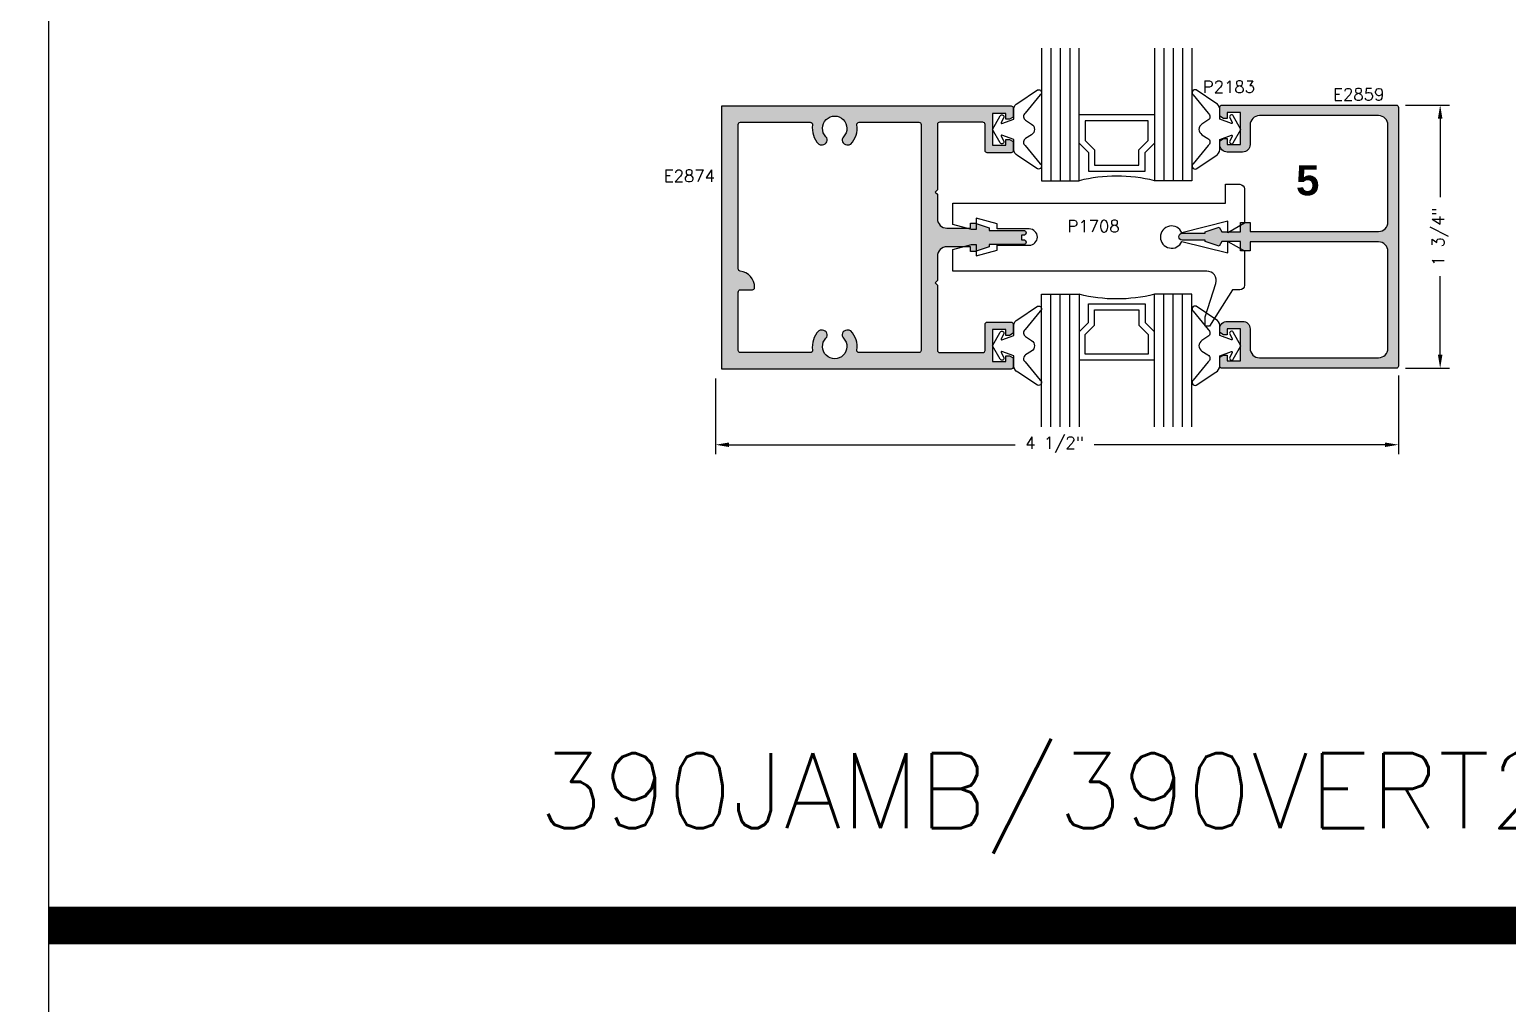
# Model space of a CAD drawing. Extents: x 0 to 139, y 0 to 39.
# Drawn here: x -0.12 to 9.7, y 14.11 to 20.59 of the extents above; entities that cross this region are included whole.
import ezdxf

# ---------------------------------------------------------------- set-up
doc = ezdxf.new("R2010")
doc.units = 0
doc.header["$MEASUREMENT"] = 0
doc.layers.get('DEFPOINTS').update_dxf_attribs({"linetype": 'CONTINUOUS'})
for name, color, linetype in [('R-ANNO-DIMS', 3, 'CONTINUOUS'), ('R-ANNO-TEXT', 6, 'CONTINUOUS'), ('R-DET1', 4, 'CONTINUOUS'), ('R-DET2', 2, 'CONTINUOUS'), ('R-DET3', 5, 'CONTINUOUS'), ('R-OTLN', 1, 'CONTINUOUS'), ('R-PAT1', 5, 'CONTINUOUS'), ('TITLE', 7, 'CONTINUOUS')]:
    doc.layers.add(name, color=color, linetype=linetype)
doc.styles.get("Standard").update_dxf_attribs({"font": 'simplex'})
doc.dimstyles.new('1X', dxfattribs={"dimtxt": 0.08, "dimasz": 0.09, "dimexe": 0.0625, "dimexo": 0.0625, "dimgap": 0.0625, "dimtad": 0, "dimdec": 5, "dimzin": 4, "dimtxsty": 'STANDARD', "dimcen": 0, "dimazin": 3, "dimtfac": 1, "dimtdec": 5, "dimtofl": 0, "dimtmove": 0, "dimatfit": 3, "dimtolj": 1, "dimtzin": 0})
pattern_1 = [(0, (2.675847624765922, 16.94409381000622), (0.009375, 0.01875), [0, -0.01875])]

# ---------------------------------------------------------------- blocks, each defined once
blk = doc.blocks.new('*D43')
at = {"layer": 'DEFPOINTS', "color": 0}
for p in [(4.433908817566575, 18.33031525178426), (8.972851415245032, 18.35040903859821), (8.972851415245032, 17.82661469174838)]:
    blk.add_point(p, dxfattribs=at)
at = {"layer": 'R-ANNO-DIMS', "color": 0}
for p, q in [((8.972851415245032, 18.28790903859821), (8.972851415245032, 17.76411469174838)), ((4.433908817566575, 18.26781525178426), (4.433908817566575, 17.76411469174838)), ((4.523908817566575, 17.82661469174838), (6.424720245374448, 17.82661469174838)), ((8.882851415245032, 17.82661469174838), (6.949720245374448, 17.82661469174838))]:
    blk.add_line(p, q, dxfattribs=at)
for points in [[(4.523908817566575, 17.84161469174838), (4.523908817566575, 17.81161469174838), (4.433908817566575, 17.82661469174838)], [(8.882851415245032, 17.84161469174838), (8.882851415245032, 17.81161469174838), (8.972851415245032, 17.82661469174838)]]:
    blk.add_solid(points, dxfattribs=at)
at = {"layer": 'R-ANNO-DIMS', "color": 0, "insert": (6.687220245374448, 17.82661469174838), "char_height": 0.08, "attachment_point": 5}
blk.add_mtext('\\A1;4 1/2"', dxfattribs=at)
blk = doc.blocks.new('*D44')
at = {"layer": 'DEFPOINTS', "color": 0}
for p in [(8.957851415245031, 20.08540903859821), (8.957851415244832, 18.33540903859821), (9.249739280538165, 18.33540903859821)]:
    blk.add_point(p, dxfattribs=at)
at = {"layer": 'R-ANNO-DIMS', "color": 0}
for p, q in [((9.020351415245031, 20.08540903859821), (9.312239280538167, 20.08540903859821)), ((9.249739280538165, 19.99540903859821), (9.249739280538165, 19.47290903859821)), ((9.249739280538165, 18.42540903859821), (9.249739280538165, 18.94790903859821)), ((9.020351415244832, 18.33540903859821), (9.312239280538165, 18.33540903859821))]:
    blk.add_line(p, q, dxfattribs=at)
for points in [[(9.234739280538165, 19.99540903859821), (9.264739280538166, 19.99540903859821), (9.249739280538167, 20.08540903859821)], [(9.234739280538165, 18.42540903859821), (9.264739280538166, 18.42540903859821), (9.249739280538165, 18.33540903859821)]]:
    blk.add_solid(points, dxfattribs=at)
at = {"layer": 'R-ANNO-DIMS', "color": 0, "insert": (9.249739280538163, 19.21040903859821), "char_height": 0.08, "attachment_point": 5, "rotation": 90}
blk.add_mtext('\\A1;1 3/4"', dxfattribs=at)

msp = doc.modelspace()

# ---------------------------------------------------------------- hatches: boundary and pattern name
at = {"layer": 'R-PAT1'}
h = msp.add_hatch(dxfattribs=at)
h.set_pattern_fill('DOTS', color=256, scale=0.3, style=0)
h.set_pattern_definition(pattern_1)
edge = h.paths.add_edge_path(flags=16)
edge.add_arc((4.599751851707197, 18.84266207718109), 0.014853900278698, 89.43364285452901, 180.5663571454847, ccw=False)
edge.add_line((4.599898677104022, 18.85751525178426), (4.67889867710403, 18.85751525178426))
edge.add_arc((4.678876096458865, 18.87253783242942), 0.01502259761578912, 270.0861220001156, 359.9138779998793)
edge.add_arc((4.583994152786929, 18.87260660025347), 0.1099045622797752, 359.9523779336826, 442.6792157885189)
edge.add_arc((4.600098711317997, 18.99667031542204), 0.01520082513673102, 180.5844844602595, 262.05903809442657, ccw=False)
edge.add_line((4.584898677104022, 18.99651525178461), (4.584898677104022, 19.20531525178426))
edge.add_line((4.584898677104022, 19.20531525178426), (4.584898677104022, 19.95631525178425))
edge.add_arc((4.599921257749187, 19.9562926711391), 0.01502259761578957, 90.08612200011561, 179.9138779998844, ccw=False)
edge.add_line((4.599898677104022, 19.97131525178426), (5.063798677104018, 19.97131525178426))
edge.add_arc((5.063744442384376, 19.95628821861369), 0.01502713104069322, -8.699809694316684, 89.79321220553038, ccw=False)
edge.add_arc((5.225905288234827, 19.93137198698454), 0.149036757625867, 171.2611676510038, 224.5514922384181)
edge.add_arc((5.13009822351016, 19.83657195101664), 0.0142598648438365, 223.1732734434784, 271.2073043487645)
edge.add_line((5.130398677104026, 19.82231525178426), (5.144898677104024, 19.82231525178426))
edge.add_arc((5.144844383649186, 19.85357331610815), 0.03125811147615821, 270.0995193642521, 403.8173917200641)
edge.add_arc((5.225848677104025, 19.9313057331847), 0.0810095340298473, -43.819881514729616, 223.8198815147296, ccw=False)
edge.add_arc((5.306852970558865, 19.85357331610815), 0.03125811147615851, 136.1826082799365, 269.900480635747)
edge.add_line((5.306798677104027, 19.82231525178426), (5.321398677104028, 19.82231525178426))
edge.add_arc((5.32169913069788, 19.83657195101664), 0.01425986484383997, 268.7926956512412, 316.8267265565149)
edge.add_arc((5.226299488747955, 19.93112489582985), 0.148573113643487, 315.406185554711, 368.8627447758447)
edge.add_arc((5.387976378791009, 19.95626798270125), 0.01504728560476573, 89.91509434146587, 188.6101279041137, ccw=False)
edge.add_line((5.387998677104022, 19.97131525178426), (5.784898677104025, 19.97131525178426))
edge.add_arc((5.784876096458859, 19.9562926711391), 0.01502259761578912, 0.08612200011390314, 89.9138779998861, ccw=False)
edge.add_line((5.799898677104025, 19.95631525178426), (5.799898677104025, 19.20531525178426))
edge.add_line((5.799898677104025, 19.20531525178426), (5.799898677104025, 18.45431525178426))
edge.add_arc((5.784876096458859, 18.45433783242942), 0.01502259761578912, 270.08612200011396, 359.91387799988695, ccw=False)
edge.add_line((5.784898677104025, 18.43931525178426), (5.387998677104022, 18.43931525178426))
edge.add_arc((5.387976378791009, 18.45436252086727), 0.01504728560476637, 171.3898720958899, 270.08490565853236, ccw=False)
edge.add_arc((5.226299488747955, 18.47950560773867), 0.1485731136434864, 351.1372552241551, 404.593814445289)
edge.add_arc((5.321254333212622, 18.57300092297582), 0.01531500904381435, 44.92059825188093, 89.45997954036325)
edge.add_line((5.321398677104028, 18.58831525178426), (5.306798677104027, 18.58831525178426))
edge.add_arc((5.306852970558865, 18.55705718746037), 0.03125811147615799, 90.09951936425134, 223.8173917200649)
edge.add_arc((5.225848677104025, 18.47932477038382), 0.0810095340298476, -223.8198815147299, 43.819881514729786, ccw=False)
edge.add_arc((5.144844383649172, 18.55705718746037), 0.03125811147615835, 316.1826082799369, 449.900480635747)
edge.add_line((5.144898677104024, 18.58831525178426), (5.130398677104026, 18.58831525178426))
edge.add_arc((5.130543020995418, 18.57300092297582), 0.015315009043812, 90.5400204596335, 135.0794017481232)
edge.add_arc((5.225905288234827, 18.47925851658398), 0.1490367576258652, 135.4485077615816, 188.7388323489965)
edge.add_arc((5.063885089876351, 18.45422196224493), 0.01490696092184639, -90.33213442399511, 9.23873191278011, ccw=False)
edge.add_line((5.063798677104018, 18.43931525178426), (4.599898677104022, 18.43931525178426))
edge.add_arc((4.599921257749187, 18.45433783242942), 0.01502259761578957, 180.0861220001156, 269.9138779998844, ccw=False)
edge.add_line((4.584898677104022, 18.45431525178426), (4.584898677104022, 18.84280890257779))
edge.add_line((4.584898677104022, 18.84280890257779), (4.584898677104022, 18.84251525178426))
edge = h.paths.add_edge_path()
edge.add_arc((5.923751851707195, 19.95646207718109), 0.01485390027870064, 89.43364285452571, 180.5663571454743)
edge.add_line((5.90889867710402, 19.95631525178426), (5.90889867710402, 19.52231525178426))
edge.add_line((5.90889867710402, 19.52231525178426), (5.893898677104019, 19.50731525178426))
edge.add_line((5.893898677104019, 19.50731525178426), (5.90889867710402, 19.49231525178426))
edge.add_line((5.90889867710402, 19.49231525178426), (5.90889867710402, 19.32981525178426))
edge.add_arc((5.971378792934132, 19.32979536761437), 0.06248011899416384, 179.9817657352275, 270.018234264772)
edge.add_line((5.97139867710402, 19.26731525178426), (6.128398677104016, 19.26731525178426))
edge.add_line((6.128398677104016, 19.26731525178426), (6.128398677104016, 19.29931525178426))
edge.add_line((6.128398677104016, 19.29931525178426), (6.159398677104022, 19.29931525178426))
edge.add_line((6.159398677104022, 19.29931525178426), (6.253398677104016, 19.26831525178426))
edge.add_line((6.253398677104016, 19.26831525178426), (6.253398677104016, 19.25231525178426))
edge.add_line((6.253398677104016, 19.25231525178426), (6.481898677104013, 19.25231525178426))
edge.add_arc((6.48185170740706, 19.23626828208729), 0.01604703843729232, 0.16770504131710595, 89.8322949586892, ccw=False)
edge.add_arc((6.48185170740706, 19.23636222148123), 0.01604703843729144, 270.1677050413076, 359.832294958686, ccw=False)
edge.add_line((6.481898677104027, 19.22031525178426), (6.466898677104027, 19.22031525178426))
edge.add_line((6.466898677104027, 19.22031525178426), (6.466898677104027, 19.20531525178426))
edge.add_line((6.466898677104027, 19.20531525178426), (6.466898677104027, 19.19031525178426))
edge.add_line((6.466898677104027, 19.19031525178426), (6.481898677104027, 19.19031525178426))
edge.add_arc((6.48185170740706, 19.17426828208729), 0.01604703843729232, 0.16770504131710595, 89.8322949586892, ccw=False)
edge.add_arc((6.48185170740706, 19.17436222148123), 0.01604703843729233, 270.1677050413108, 359.8322949586829, ccw=False)
edge.add_line((6.481898677104027, 19.15831525178426), (6.25339867710403, 19.15831525178426))
edge.add_line((6.253398677104016, 19.15831525178426), (6.253398677104016, 19.14231525178426))
edge.add_line((6.253398677104016, 19.14231525178426), (6.159398677104022, 19.11131525178426))
edge.add_line((6.159398677104022, 19.11131525178426), (6.128398677104016, 19.11131525178426))
edge.add_line((6.128398677104016, 19.11131525178426), (6.128398677104016, 19.14331525178426))
edge.add_line((6.128398677104016, 19.14331525178426), (5.97139867710402, 19.14331525178426))
edge.add_arc((5.971378792934132, 19.08083513595415), 0.06248011899416339, 89.98176573522794, 180.0182342647724)
edge.add_line((5.90889867710402, 19.08081525178426), (5.90889867710402, 18.91831525178426))
edge.add_line((5.90889867710402, 18.91831525178426), (5.893898677104019, 18.90331525178426))
edge.add_line((5.893898677104019, 18.90331525178426), (5.90889867710402, 18.88831525178426))
edge.add_line((5.90889867710402, 18.88831525178426), (5.90889867710402, 18.45431525178426))
edge.add_arc((5.923921257749186, 18.45433783242942), 0.01502259761579001, 180.0861220001173, 269.9138779998827)
edge.add_line((5.92389867710402, 18.43931525178426), (6.209898677104022, 18.43931525178426))
edge.add_arc((6.209876096458856, 18.45433783242942), 0.01502259761578957, 270.0861220001156, 359.9138779998844)
edge.add_line((6.224898677104022, 18.45431525178426), (6.224898677104022, 18.62731525178426))
edge.add_arc((6.239921257749188, 18.6272926711391), 0.01502259761578646, 90.08612200011731, 179.9138779998895, ccw=False)
edge.add_line((6.239898677104023, 18.64231525178426), (6.397898677104024, 18.64231525178426))
edge.add_arc((6.397876096458859, 18.6272926711391), 0.01502259761578912, 0.08612200012072435, 89.9138779998861, ccw=False)
edge.add_line((6.412898677104025, 18.62731525178426), (6.412898677104025, 18.56821525178426))
edge.add_line((6.412898677104025, 18.56821525178426), (6.387898677104033, 18.55381525178426))
edge.add_line((6.387898677104019, 18.55381525178426), (6.362898677104013, 18.55381525178426))
edge.add_line((6.362898677104027, 18.55381525178426), (6.362898677104027, 18.59231525178426))
edge.add_line((6.362898677104027, 18.59231525178426), (6.274898677104034, 18.59231525178426))
edge.add_line((6.274898677104019, 18.59231525178426), (6.274898677104019, 18.38031525178425))
edge.add_line((6.274898677104019, 18.38031525178426), (6.362898677104013, 18.38031525178426))
edge.add_line((6.362898677104027, 18.38031525178426), (6.362898677104027, 18.41881525178426))
edge.add_line((6.362898677104027, 18.41881525178426), (6.387898677104033, 18.41881525178426))
edge.add_line((6.387898677104019, 18.41881525178426), (6.41289867710401, 18.40431525178426))
edge.add_line((6.412898677104025, 18.40431525178426), (6.412898677104025, 18.34531525178426))
edge.add_arc((6.397876096458859, 18.34533783242942), 0.01502259761578957, 270.0861220001156, 359.9138779998844, ccw=False)
edge.add_line((6.397898677104024, 18.33031525178426), (4.475898677104027, 18.33031525178426))
edge.add_line((4.475898677104027, 18.33031525178426), (4.475898677104027, 19.20531525178426))
edge.add_line((4.475898677104027, 19.20531525178426), (4.475898677104027, 20.08031525178426))
edge.add_line((4.475898677104027, 20.08031525178426), (6.397898677104024, 20.08031525178426))
edge.add_arc((6.397876096458859, 20.0652926711391), 0.01502259761578957, 0.08612200011560844, 89.91387799988439, ccw=False)
edge.add_line((6.412898677104025, 20.06531525178426), (6.412898677104025, 20.00621525178425))
edge.add_line((6.412898677104025, 20.00621525178426), (6.387898677104033, 19.99181525178426))
edge.add_line((6.387898677104019, 19.99181525178426), (6.362898677104013, 19.99181525178426))
edge.add_line((6.362898677104027, 19.99181525178426), (6.362898677104027, 20.03031525178426))
edge.add_line((6.362898677104027, 20.03031525178426), (6.274898677104034, 20.03031525178426))
edge.add_line((6.274898677104019, 20.03031525178426), (6.274898677104019, 19.81831525178426))
edge.add_line((6.274898677104019, 19.81831525178426), (6.362898677104013, 19.81831525178426))
edge.add_line((6.362898677104027, 19.81831525178426), (6.362898677104027, 19.85681525178425))
edge.add_line((6.362898677104027, 19.85681525178426), (6.387898677104033, 19.85681525178426))
edge.add_line((6.387898677104019, 19.85681525178426), (6.41289867710401, 19.84241525178426))
edge.add_line((6.412898677104025, 19.84241525178426), (6.412898677104025, 19.78331525178426))
edge.add_arc((6.397876096458859, 19.78333783242942), 0.01502259761578868, 270.0861220001122, 359.91387799987933, ccw=False)
edge.add_line((6.397898677104024, 19.76831525178426), (6.239898677104023, 19.76831525178426))
edge.add_arc((6.239921257749188, 19.78333783242942), 0.01502259761578691, 180.0861220001122, 269.913877999881, ccw=False)
edge.add_line((6.224898677104022, 19.78331525178426), (6.224898677104022, 19.95631525178426))
edge.add_arc((6.209876096458856, 19.9562926711391), 0.01502259761578957, 0.08612200011730096, 89.9138779998844)
edge.add_line((6.209898677104022, 19.97131525178426), (5.92389867710402, 19.97131525178426))
h = msp.add_hatch(dxfattribs=at)
h.set_pattern_fill('DOTS', color=256, scale=0.3, style=0)
h.set_pattern_definition(pattern_1)
edge = h.paths.add_edge_path()
edge.add_arc((8.048819314077704, 18.46737693743089), 0.06196790714734551, 179.9703191285338, 270.0296808714664)
edge.add_line((8.048851415245025, 18.40540903859821), (8.840851415245027, 18.40540903859821))
edge.add_arc((8.84071235274503, 18.46754810109821), 0.06213921810545375, 270.1282233866477, 359.8717766133523)
edge.add_line((8.902851415245024, 18.46740903859821), (8.902851415245024, 19.11340903859821))
edge.add_arc((8.840883516412333, 19.11344113976553), 0.06196790714735172, 359.9703191285357, 450.0296808714607)
edge.add_line((8.840851415245027, 19.17540903859821), (7.986851415245027, 19.17540903859821))
edge.add_line((7.986851415245027, 19.17540903859821), (7.986851415245027, 19.11590903859821))
edge.add_line((7.986851415245027, 19.11590903859821), (7.92285141524502, 19.11590903859821))
edge.add_line((7.922851415245034, 19.11590903859821), (7.922851415245034, 19.17840903859821))
edge.add_line((7.922851415245034, 19.17840903859821), (7.797851415245034, 19.17840903859821))
edge.add_line((7.797851415245034, 19.17840903859821), (7.780851415245024, 19.14740903859821))
edge.add_line((7.780851415245024, 19.14740903859821), (7.688851415245026, 19.17840903859822))
edge.add_line((7.688851415245026, 19.17840903859821), (7.688851415245026, 19.18740903859821))
edge.add_line((7.688851415245026, 19.18740903859821), (7.53585141524502, 19.18740903859821))
edge.add_arc((7.535727456911687, 19.21028508026487), 0.02287637751050876, 179.6895345826323, 270.3104654173677, ccw=False)
edge.add_arc((7.535727456911701, 19.21053299693154), 0.02287637751051406, 89.6895345826457, 180.3104654173554, ccw=False)
edge.add_line((7.535851415245034, 19.23340903859821), (7.68885141524504, 19.23340903859821))
edge.add_line((7.688851415245026, 19.23340903859821), (7.688851415245026, 19.24240903859821))
edge.add_line((7.688851415245026, 19.24240903859821), (7.780851415245024, 19.27340903859821))
edge.add_line((7.780851415245024, 19.27340903859821), (7.79785141524502, 19.24240903859821))
edge.add_line((7.797851415245034, 19.24240903859821), (7.922851415245034, 19.24240903859821))
edge.add_line((7.922851415245034, 19.24240903859821), (7.922851415245034, 19.30490903859821))
edge.add_line((7.922851415245034, 19.30490903859821), (7.986851415245042, 19.30490903859821))
edge.add_line((7.986851415245027, 19.30490903859821), (7.986851415245027, 19.24540903859821))
edge.add_line((7.986851415245027, 19.24540903859821), (8.840851415245027, 19.24540903859821))
edge.add_arc((8.84071235274503, 19.30754810109821), 0.06213921810545463, 270.1282233866485, 359.8717766133515)
edge.add_line((8.902851415245024, 19.30740903859821), (8.902851415245024, 19.95340903859821))
edge.add_arc((8.840883516412333, 19.95344113976552), 0.06196790714735261, 359.9703191285369, 450.0296808714598)
edge.add_line((8.840851415245027, 20.01540903859821), (8.048851415245025, 20.01540903859821))
edge.add_arc((8.048649477260525, 19.95361097658271), 0.06179839195174482, 89.81277482374011, 180.1872251762632)
edge.add_line((7.986851415245027, 19.95340903859821), (7.986851415245027, 19.82340903859821))
edge.add_arc((7.936661609419787, 19.82359884442345), 0.05019016472404577, 270.2166778829074, 359.7833221170926, ccw=False)
edge.add_line((7.93685141524503, 19.77340903859821), (7.834851415245026, 19.77340903859821))
edge.add_arc((7.834869531187053, 19.82342715454023), 0.05001811922271289, 180.0207518207181, 269.97924817928185, ccw=False)
edge.add_line((7.784851415245029, 19.82340903859821), (7.784851415245029, 19.84840903859821))
edge.add_line((7.784851415245029, 19.84840903859821), (7.809851415245035, 19.86240903859822))
edge.add_line((7.809851415245035, 19.86240903859821), (7.834851415245026, 19.86240903859821))
edge.add_line((7.834851415245026, 19.86240903859821), (7.834851415245026, 19.82390903859821))
edge.add_line((7.834851415245026, 19.82390903859821), (7.92285141524502, 19.82390903859821))
edge.add_line((7.922851415245034, 19.82390903859821), (7.922851415245034, 20.03590903859821))
edge.add_line((7.922851415245034, 20.03590903859821), (7.834851415245026, 20.03590903859821))
edge.add_line((7.834851415245026, 20.03590903859821), (7.834851415245026, 19.99740903859821))
edge.add_line((7.834851415245026, 19.99740903859821), (7.809851415245021, 19.99740903859821))
edge.add_line((7.809851415245035, 19.99740903859821), (7.784851415245029, 20.0114090385982))
edge.add_line((7.784851415245029, 20.01140903859821), (7.784851415245029, 20.07040903859821))
edge.add_arc((7.799873995890181, 20.07038645795305), 0.01502259761578913, 90.0861220001139, 179.9138779998793, ccw=False)
edge.add_line((7.79985141524503, 20.08540903859821), (8.957851415245031, 20.08540903859821))
edge.add_arc((8.957828834599866, 20.07038645795305), 0.01502259761578646, 0.08612200011049254, 89.91387799988269, ccw=False)
edge.add_line((8.972851415245032, 20.07040903859821), (8.972851415245032, 19.21040903859821))
edge.add_line((8.972851415245032, 19.21040903859821), (8.972851415245032, 18.35040903859822))
edge.add_arc((8.957828834599866, 18.35043161924337), 0.01502259761578468, 270.08612200011055, 359.9138779998911, ccw=False)
edge.add_line((8.957851415245031, 18.33540903859821), (7.79985141524503, 18.33540903859821))
edge.add_arc((7.799873995890181, 18.35043161924337), 0.01502259761578601, 180.0861220001156, 269.9138779998996, ccw=False)
edge.add_line((7.784851415245029, 18.35040903859821), (7.784851415245029, 18.40940903859821))
edge.add_line((7.784851415245029, 18.40940903859821), (7.809851415245035, 18.42340903859821))
edge.add_line((7.809851415245035, 18.42340903859821), (7.834851415245026, 18.42340903859821))
edge.add_line((7.834851415245026, 18.42340903859821), (7.834851415245026, 18.38490903859821))
edge.add_line((7.834851415245026, 18.38490903859821), (7.92285141524502, 18.38490903859821))
edge.add_line((7.922851415245034, 18.38490903859821), (7.922851415245034, 18.59690903859821))
edge.add_line((7.922851415245034, 18.59690903859821), (7.834851415245026, 18.59690903859821))
edge.add_line((7.834851415245026, 18.59690903859821), (7.834851415245026, 18.55840903859821))
edge.add_line((7.834851415245026, 18.55840903859821), (7.809851415245021, 18.55840903859821))
edge.add_line((7.809851415245035, 18.55840903859821), (7.784851415245029, 18.57240903859821))
edge.add_line((7.784851415245029, 18.57240903859821), (7.784851415245029, 18.59740903859821))
edge.add_arc((7.834699492168099, 18.59756096167513), 0.04984830843218615, 89.82537893726851, 180.1746210627321, ccw=False)
edge.add_line((7.834851415245026, 18.64740903859821), (7.93685141524503, 18.64740903859821))
edge.add_arc((7.936833299303004, 18.59739092265618), 0.05001811922271422, 0.020751820719624448, 89.97924817928089, ccw=False)
edge.add_line((7.986851415245027, 18.59740903859821), (7.986851415245027, 18.46740903859821))

# ---------------------------------------------------------------- linework, layer by layer
at = {"layer": 'R-DET1'}
msp.add_lwpolyline([(7.986851415245027, 18.46740903859821, 0.4145170492628052), (8.048851415245025, 18.40540903859821), (8.840851415245027, 18.40540903859821, 0.4129032258064782), (8.902851415245024, 18.46740903859821), (8.902851415245024, 19.11340903859821, 0.4145170492627693), (8.840851415245027, 19.17540903859821), (7.986851415245027, 19.17540903859821), (7.986851415245027, 19.11590903859821), (7.922851415245034, 19.11590903859821), (7.922851415245034, 19.17840903859821), (7.797851415245034, 19.17840903859821), (7.780851415245024, 19.14740903859821), (7.688851415245026, 19.17840903859821), (7.688851415245026, 19.18740903859821), (7.535851415245034, 19.18740903859821, -0.4173913043479035), (7.512851415245024, 19.21040903859821, -0.417391304347783), (7.535851415245034, 19.23340903859821), (7.688851415245026, 19.23340903859821), (7.688851415245026, 19.24240903859821), (7.780851415245024, 19.27340903859821), (7.797851415245034, 19.24240903859821), (7.922851415245034, 19.24240903859821), (7.922851415245034, 19.30490903859821), (7.986851415245027, 19.30490903859821), (7.986851415245027, 19.24540903859821), (8.840851415245027, 19.24540903859821, 0.4129032258064687), (8.902851415245024, 19.30740903859821), (8.902851415245024, 19.95340903859821, 0.4145170492627578), (8.840851415245027, 20.01540903859821), (8.048851415245025, 20.01540903859821, 0.4161290322580693), (7.986851415245027, 19.95340903859821), (7.986851415245027, 19.82340903859821, -0.4120000000000074), (7.93685141524503, 19.77340903859821), (7.834851415245026, 19.77340903859821, -0.4140014137019815), (7.784851415245029, 19.82340903859821), (7.784851415245029, 19.84840903859821), (7.809851415245035, 19.86240903859821), (7.834851415245026, 19.86240903859821), (7.834851415245026, 19.82390903859821), (7.922851415245034, 19.82390903859821), (7.922851415245034, 20.03590903859821), (7.834851415245026, 20.03590903859821), (7.834851415245026, 19.99740903859821), (7.809851415245035, 19.99740903859821), (7.784851415245029, 20.01140903859821), (7.784851415245029, 20.07040903859821, -0.4133333333333261), (7.79985141524503, 20.08540903859821), (8.957851415245031, 20.08540903859821, -0.4133333333333564), (8.972851415245032, 20.07040903859821), (8.972851415245032, 19.21040903859821), (8.972851415245032, 18.35040903859821, -0.4133333333333996), (8.957851415245031, 18.33540903859821), (7.79985141524503, 18.33540903859821, -0.4133333333334039), (7.784851415245029, 18.35040903859821), (7.784851415245029, 18.40940903859821), (7.809851415245035, 18.42340903859821), (7.834851415245026, 18.42340903859821), (7.834851415245026, 18.38490903859821), (7.922851415245034, 18.38490903859821), (7.922851415245034, 18.59690903859821), (7.834851415245026, 18.59690903859821), (7.834851415245026, 18.55840903859821), (7.809851415245035, 18.55840903859821), (7.784851415245029, 18.57240903859821), (7.784851415245029, 18.59740903859821, -0.4160000000000056), (7.834851415245026, 18.64740903859821), (7.93685141524503, 18.64740903859821, -0.4140014137019685), (7.986851415245027, 18.59740903859821), (7.986851415245027, 18.46740903859821)], format="xyb", close=True, dxfattribs=at)
at = {"layer": 'R-DET2', "color": 2}
for points in [[(6.600235719327046, 20.46336329555725), (6.600235719326989, 19.58272756372075), (6.850235719326989, 19.58272756372075), (6.850235719327046, 20.46336329555725)], [(6.662735719327046, 20.46336329555725), (6.662735719326989, 19.58272756372075)], [(6.725235719327046, 20.46336329555725), (6.725235719326989, 19.58272756372075)], [(6.787735719327046, 20.46336329555725), (6.787735719326989, 19.58272756372075)], [(7.600235719327046, 20.46336329555725), (7.600235719326989, 19.58272756372075), (7.350235719326989, 19.58272756372075)], [(7.412735719327046, 20.46336329555725), (7.412735719326989, 19.58272756372075)], [(7.475235719327046, 20.46336329555725), (7.475235719326989, 19.58272756372075)], [(7.537735719327046, 20.46336329555725), (7.537735719326989, 19.58272756372075)], [(7.350235719326989, 20.02072756372075), (6.850235719326989, 20.02072756372075)], [(6.850235719326989, 19.83272756372075), (6.912235719327001, 19.77072756372075), (6.912235719327001, 19.64572756372075), (7.288235719326977, 19.64572756372075), (7.288235719326977, 19.77072756372075), (7.350235719326989, 19.83272756372075)], [(6.600235719327046, 17.94649498894684), (6.600235719326989, 18.82713072078334), (6.850235719326989, 18.82713072078334), (6.850235719327046, 17.94649498894684)], [(6.662735719327046, 17.94649498894684), (6.662735719326989, 18.82713072078334)], [(6.725235719327046, 17.94649498894684), (6.725235719326989, 18.82713072078334)], [(6.787735719327046, 17.94649498894684), (6.787735719326989, 18.82713072078334)], [(6.850235719326989, 18.57713072078334), (6.912235719327001, 18.63913072078333), (6.912235719327001, 18.76413072078333), (7.288235719326977, 18.76413072078333), (7.288235719326977, 18.63913072078333), (7.350235719326989, 18.57713072078334)], [(7.600235719327046, 17.94649498894684), (7.600235719326989, 18.82713072078334), (7.350235719326989, 18.82713072078334)], [(7.412735719327046, 17.94649498894684), (7.412735719326989, 18.82713072078334)], [(7.475235719327046, 17.94649498894684), (7.475235719326989, 18.82713072078334)], [(7.537735719327046, 17.94649498894684), (7.537735719326989, 18.82713072078334)], [(7.350235719326989, 18.38913072078333), (6.850235719326989, 18.38913072078333)]]:
    msp.add_lwpolyline(points, dxfattribs=at)
for points in [[(7.350235719327046, 20.46336329555725), (7.350235719326989, 19.5827275637207, 0.1233101835078811), (6.850235719326989, 19.5827275637207)], [(7.350235719327046, 17.94649498894684), (7.350235719326989, 18.8271307207834, -0.1233101835078811), (6.850235719326989, 18.8271307207834)]]:
    msp.add_lwpolyline(points, format="xyb", dxfattribs=at)
at = {"layer": 'R-DET2'}
for points in [[(6.534114118779982, 19.88882154711114), (6.49420850323115, 19.86353676416936, 0.5243426933461728), (6.492303795449843, 19.81613784034329), (6.592477849400424, 19.6954955749331, -0.8969301051134209), (6.572667765657954, 19.66218599163906), (6.442190753810863, 19.74914294481548, -0.2937431915424134), (6.415866837348418, 19.79008441405754), (6.415866837348418, 19.85633051170718), (6.336564640299983, 19.88480206935019, 0.8013518808126918), (6.333089383172009, 19.87931227892255), (6.348904955884606, 19.84634701593188, -0.9670674050987308), (6.325769756989146, 19.83427876299873), (6.274898677104019, 19.92431525178426), (6.325769756989146, 20.01435174056979, -0.9670674050987308), (6.348904955884606, 20.00228348763664), (6.333089383172009, 19.96931822464597, 0.8013518808126918), (6.336564640299983, 19.96382843421832), (6.415866837348418, 19.99229999186134), (6.415866837348418, 20.05854608951099, -0.2937431915424192), (6.442190753810863, 20.09948755875305), (6.572667765657982, 20.18644451192947, -0.8969301051134209), (6.592477849400424, 20.15313492863543), (6.492303795449843, 20.03249266322523, 0.5243426933461728), (6.49420850323115, 19.98509373939916), (6.534114118779982, 19.95980895645737, -0.5502212829186363)], [(7.666385759408271, 19.88882154711114), (7.706291374957104, 19.86353676416936, -0.5243426933461728), (7.708196082738411, 19.81613784034329), (7.608022028787829, 19.6954955749331, 0.8969301051134209), (7.627832112530299, 19.66218599163906), (7.758309124377391, 19.74914294481548, 0.2937431915424134), (7.784633040839836, 19.79008441405754), (7.784633040839836, 19.85633051170718), (7.863935237888271, 19.88480206935019, -0.8013518808126918), (7.867410495016244, 19.87931227892255), (7.851594922303647, 19.84634701593188, 0.9670674050987308), (7.874730121199107, 19.83427876299873), (7.925601201084234, 19.92431525178426), (7.874730121199107, 20.01435174056979, 0.9670674050987308), (7.851594922303647, 20.00228348763664), (7.867410495016244, 19.96931822464597, -0.8013518808126918), (7.863935237888271, 19.96382843421832), (7.784633040839836, 19.99229999186134), (7.784633040839836, 20.05854608951099, 0.2937431915424192), (7.758309124377391, 20.09948755875305), (7.627832112530271, 20.18644451192947, 0.8969301051134209), (7.608022028787829, 20.15313492863543), (7.708196082738411, 20.03249266322523, -0.5243426933461728), (7.706291374957104, 19.98509373939916), (7.666385759408271, 19.95980895645737, 0.5502212829186363)], [(6.534114118779982, 18.44982154711114), (6.49420850323115, 18.42453676416936, 0.5243426933461728), (6.492303795449843, 18.37713784034329), (6.592477849400424, 18.2564955749331, -0.8969301051134209), (6.572667765657954, 18.22318599163906), (6.442190753810863, 18.31014294481548, -0.2937431915424134), (6.415866837348418, 18.35108441405754), (6.415866837348418, 18.41733051170718), (6.336564640299983, 18.44580206935019, 0.8013518808126918), (6.333089383172009, 18.44031227892255), (6.348904955884606, 18.40734701593188, -0.9670674050987308), (6.325769756989146, 18.39527876299873), (6.274898677104019, 18.48531525178426), (6.325769756989146, 18.57535174056979, -0.9670674050987308), (6.348904955884606, 18.56328348763664), (6.333089383172009, 18.53031822464597, 0.8013518808126918), (6.336564640299983, 18.52482843421832), (6.415866837348418, 18.55329999186134), (6.415866837348418, 18.61954608951099, -0.2937431915424192), (6.442190753810863, 18.66048755875305), (6.572667765657982, 18.74744451192947, -0.8969301051134209), (6.592477849400424, 18.71413492863543), (6.492303795449843, 18.59349266322523, 0.5243426933461728), (6.49420850323115, 18.54609373939916), (6.534114118779982, 18.52080895645737, -0.5502212829186363)], [(7.666385759408271, 18.44982154711114), (7.706291374957104, 18.42453676416936, -0.5243426933461728), (7.708196082738411, 18.37713784034329), (7.608022028787829, 18.2564955749331, 0.8969301051134209), (7.627832112530299, 18.22318599163906), (7.758309124377391, 18.31014294481548, 0.2937431915424134), (7.784633040839836, 18.35108441405754), (7.784633040839836, 18.41733051170718), (7.863935237888271, 18.44580206935019, -0.8013518808126918), (7.867410495016244, 18.44031227892255), (7.851594922303647, 18.40734701593188, 0.9670674050987308), (7.874730121199107, 18.39527876299873), (7.925601201084234, 18.48531525178426), (7.874730121199107, 18.57535174056979, 0.9670674050987308), (7.851594922303647, 18.56328348763664), (7.867410495016244, 18.53031822464597, -0.8013518808126918), (7.863935237888271, 18.52482843421832), (7.784633040839836, 18.55329999186134), (7.784633040839836, 18.61954608951099, 0.2937431915424192), (7.758309124377391, 18.66048755875305), (7.627832112530271, 18.74744451192947, 0.8969301051134209), (7.608022028787829, 18.71413492863543), (7.708196082738411, 18.59349266322523, -0.5243426933461728), (7.706291374957104, 18.54609373939916), (7.666385759408271, 18.52080895645737, 0.5502212829186363)]]:
    msp.add_lwpolyline(points, format="xyb", close=True, dxfattribs=at)
at = {"layer": 'R-DET2', "color": 2}
for points in [[(6.890235719327009, 19.84929610621565), (6.952235719326993, 19.78729610621566), (6.952235719326993, 19.68572756372075), (7.248235719326985, 19.68572756372075), (7.248235719326985, 19.78729610621566), (7.310235719326997, 19.84929610621565), (7.310235719326997, 19.98072756372076), (6.890235719327009, 19.98072756372076)], [(6.890235719327009, 18.56056217828844), (6.952235719326993, 18.62256217828843), (6.952235719326993, 18.72413072078334), (7.248235719326985, 18.72413072078334), (7.248235719326985, 18.62256217828843), (7.310235719326997, 18.56056217828844), (7.310235719326997, 18.42913072078333), (6.890235719327009, 18.42913072078333)]]:
    msp.add_lwpolyline(points, close=True, dxfattribs=at)
at = {"layer": 'R-DET3'}
msp.add_lwpolyline([(7.91769012485878, 19.55876046392346, -0.4142135623730949), (7.948690124855688, 19.52776046392656), (7.948690124855673, 19.29969164329104), (7.839690124866578, 19.23676046395566), (7.839690124866578, 19.31276046394807), (7.532770959204726, 19.23676046395567, 4.89933911405033), (7.532770959204726, 19.17876046396147), (7.839690124866578, 19.10276046396906), (7.839690124866578, 19.17876046396146), (7.948690124855673, 19.11582928462609), (7.948690124855673, 18.88776046399056, -0.4142135623731005), (7.917690124858765, 18.85676046399366), (7.870011650749092, 18.85676046399367), (7.717690124878771, 18.61476046401786), (7.687690124881769, 18.61476046401787), (7.687690124881769, 18.67676046401167), (7.758477458092926, 18.89969439220899, 0.5074167405912553), (7.698431767938303, 18.98176046398117), (6.010690125049464, 18.98176046398118), (6.010690125049479, 19.12426681491304), (6.135690125036973, 19.15776046396358), (6.166690125033867, 19.15776046396358), (6.166690125033867, 19.08276046397108), (6.30669012501987, 19.12027335090769), (6.30669012501987, 19.15376046396398), (6.51869012499867, 19.15376046396397, 0.9999999999999999), (6.51869012499867, 19.26176046395317), (6.30669012501987, 19.26176046395318), (6.30669012501987, 19.29524757700947), (6.166690125033867, 19.33276046394607), (6.166690125033867, 19.25776046395357), (6.135690125036973, 19.25776046395357), (6.010690125049479, 19.29125411300412), (6.010690125049479, 19.43376046393598), (7.823690124868179, 19.43376046393596), (7.823690124868179, 19.55876046392346)], format="xyb", close=True, dxfattribs=at)
at = {"layer": 'R-OTLN'}
for points in [[(5.92389867710402, 19.97131525178426, 0.4200158681282907), (5.90889867710402, 19.95631525178426), (5.90889867710402, 19.52231525178426), (5.893898677104019, 19.50731525178426), (5.90889867710402, 19.49231525178426), (5.90889867710402, 19.32981525178426, 0.4144000000000043), (5.97139867710402, 19.26731525178426), (6.128398677104016, 19.26731525178426), (6.128398677104016, 19.29931525178426), (6.159398677104022, 19.29931525178426), (6.253398677104016, 19.26831525178426), (6.253398677104016, 19.25231525178426), (6.481898677104027, 19.25231525178426, -0.4124999999999873), (6.497898677104018, 19.23631525178426, -0.4125000000000196), (6.481898677104027, 19.22031525178426), (6.466898677104027, 19.22031525178426), (6.466898677104027, 19.20531525178426), (6.466898677104027, 19.19031525178426), (6.481898677104027, 19.19031525178426, -0.4124999999999873), (6.497898677104018, 19.17431525178426, -0.4124999999999873), (6.481898677104027, 19.15831525178426), (6.253398677104016, 19.15831525178426), (6.253398677104016, 19.14231525178426), (6.159398677104022, 19.11131525178426), (6.128398677104016, 19.11131525178426), (6.128398677104016, 19.14331525178426), (5.97139867710402, 19.14331525178426, 0.4144000000000043), (5.90889867710402, 19.08081525178426), (5.90889867710402, 18.91831525178426), (5.893898677104019, 18.90331525178426), (5.90889867710402, 18.88831525178426), (5.90889867710402, 18.45431525178426, 0.4133333333333175), (5.92389867710402, 18.43931525178426), (6.209898677104022, 18.43931525178426, 0.4133333333333349), (6.224898677104022, 18.45431525178426), (6.224898677104022, 18.62731525178426, -0.4133333333333435), (6.239898677104023, 18.64231525178426), (6.397898677104024, 18.64231525178426, -0.4133333333333261), (6.412898677104025, 18.62731525178426), (6.412898677104025, 18.56821525178426), (6.387898677104019, 18.55381525178426), (6.362898677104027, 18.55381525178426), (6.362898677104027, 18.59231525178426), (6.274898677104019, 18.59231525178426), (6.274898677104019, 18.38031525178426), (6.362898677104027, 18.38031525178426), (6.362898677104027, 18.41881525178426), (6.387898677104019, 18.41881525178426), (6.412898677104025, 18.40431525178426), (6.412898677104025, 18.34531525178426, -0.4133333333333348), (6.397898677104024, 18.33031525178426), (4.475898677104027, 18.33031525178426), (4.475898677104027, 19.20531525178426), (4.475898677104027, 20.08031525178426), (6.397898677104024, 20.08031525178426, -0.4133333333333391), (6.412898677104025, 20.06531525178426), (6.412898677104025, 20.00621525178426), (6.387898677104019, 19.99181525178426), (6.362898677104027, 19.99181525178426), (6.362898677104027, 20.03031525178426), (6.274898677104019, 20.03031525178426), (6.274898677104019, 19.81831525178426), (6.362898677104027, 19.81831525178426), (6.362898677104027, 19.85681525178426), (6.387898677104019, 19.85681525178426), (6.412898677104025, 19.84241525178426), (6.412898677104025, 19.78331525178426, -0.4133333333333262), (6.397898677104024, 19.76831525178426), (6.239898677104023, 19.76831525178426, -0.4133333333333348), (6.224898677104022, 19.78331525178426), (6.224898677104022, 19.95631525178426, 0.4133333333333304), (6.209898677104022, 19.97131525178426), (5.92389867710402, 19.97131525178426)], [(4.584898677104022, 18.84251525178426, -0.4200158681283311), (4.599898677104022, 18.85751525178426), (4.678898677104016, 18.85751525178426, 0.4133333333333088), (4.693898677104016, 18.87251525178426, 0.377503744540768), (4.597998677104016, 18.98161525178426, -0.3712737258554292), (4.584898677104022, 18.99651525178461), (4.584898677104022, 19.20531525178426), (4.584898677104022, 19.95631525178426, -0.4133333333333349), (4.599898677104022, 19.97131525178426), (5.063798677104018, 19.97131525178426, -0.4583268007909533), (5.078598677104026, 19.95401525178426, 0.2368061604071302), (5.119698677104026, 19.82681525178426, 0.2127117631295924), (5.130398677104026, 19.82231525178426), (5.144898677104024, 19.82231525178426, 0.6601166894573813), (5.167398677104018, 19.87521525178426, -2.345594789226421), (5.284298677104019, 19.87521525178426, 0.6601166894573725), (5.306798677104027, 19.82231525178426), (5.321398677104028, 19.82231525178426, 0.2127117631295333), (5.332098677104028, 19.82681525178426, 0.2375723023081139), (5.373098677104025, 19.95401525178426, -0.4593938330838091), (5.387998677104022, 19.97131525178426), (5.784898677104025, 19.97131525178426, -0.4133333333333563), (5.799898677104025, 19.95631525178426), (5.799898677104025, 19.20531525178426), (5.799898677104025, 18.45431525178426, -0.4133333333333607), (5.784898677104025, 18.43931525178426), (5.387998677104022, 18.43931525178426, -0.4593938330837841), (5.373098677104025, 18.45661525178426, 0.2375723023081149), (5.332098677104028, 18.58381525178426, 0.1968238501095511), (5.321398677104028, 18.58831525178426), (5.321398677104028, 18.58831525178426), (5.306798677104027, 18.58831525178426, 0.6601166894573912), (5.284298677104019, 18.53541525178426, -2.345594789226434), (5.167398677104018, 18.53541525178426, 0.6601166894573641), (5.144898677104024, 18.58831525178426), (5.130398677104026, 18.58831525178426, 0.1968238501095828), (5.119698677104026, 18.58381525178426, 0.236806160407133), (5.078598677104026, 18.45661525178426, -0.464030044745303), (5.063798677104018, 18.43931525178426), (4.599898677104022, 18.43931525178426, -0.4133333333333349), (4.584898677104022, 18.45431525178426), (4.584898677104022, 18.84280890257779)]]:
    msp.add_lwpolyline(points, format="xyb", close=True, dxfattribs=at)
at = {"layer": 'TITLE'}
for p, q in [((0, 34.28717334030068), (0, 14.62895019504157)), ((0, 14.62895019504157), (0, 5.000000000000002))]:
    msp.add_line(p, q, dxfattribs=at)
at = {"layer": 'TITLE', "const_width": 0.25}
msp.add_lwpolyline([(0, 14.62895019504157), (138.6580004981786, 14.62895019504157)], dxfattribs=at)
msp.add_lwpolyline([(0, 14.62895019504157), (138.6580004981786, 14.62895019504157)], dxfattribs=at)

# ---------------------------------------------------------------- texts
at = {"layer": 'R-ANNO-TEXT', "char_height": 0.08, "attachment_point": 9}
for s, insert in [('\\A1;P2183', (8.018982530960642, 20.16730311930735)), ('\\A1;E2859', (8.878431082524799, 20.1167055593486)), ('\\A1;E2874', (4.430207764059034, 19.57451431353154)), ('\\A1;P1708', (7.119448606599434, 19.24028663433541))]:
    msp.add_mtext(s, dxfattribs=dict(at, insert=insert))
at = {"layer": 'R-ANNO-TEXT', "insert": (8.291868340988842, 19.68579196613303, 6.210692218000771), "char_height": 0.2, "width": 0.3973, "attachment_point": 1}
msp.add_mtext('{\\fArial|b1|i0|c0|p34;5}', dxfattribs=at)
at = {"layer": 'TITLE'}
msp.add_text('390JAMB/390VERT2', height=0.5, dxfattribs=at).set_placement((3.258101979769108, 15.27590023244247))

# ---------------------------------------------------------------- dimensions: what is measured, and where the dimension line sits
at = {"layer": 'R-ANNO-DIMS'}
dim = msp.add_linear_dim(base=(9.249739280538165, 18.33540903859821), p1=(8.957851415245031, 20.08540903859821), p2=(8.957851415244832, 18.33540903859821), angle=90, dimstyle='1X', override={"dimpost": '"'}, dxfattribs=at)
dim.commit()
dim.dimension.update_dxf_attribs({"geometry": '*D44', "text_midpoint": (9.249739280538163, 19.21040903859821)})
dim = msp.add_linear_dim(base=(8.972851415245032, 17.82661469174838), p1=(4.433908817566575, 18.33031525178426), p2=(8.972851415245032, 18.35040903859821), text='4 1/2"', dimstyle='1X', override={"dimpost": '"'}, dxfattribs=at)
dim.commit()
dim.dimension.update_dxf_attribs({"geometry": '*D43', "text_midpoint": (6.687220245374448, 17.82661469174838), "dimtype": 160})

doc.saveas('drawing.dxf')
